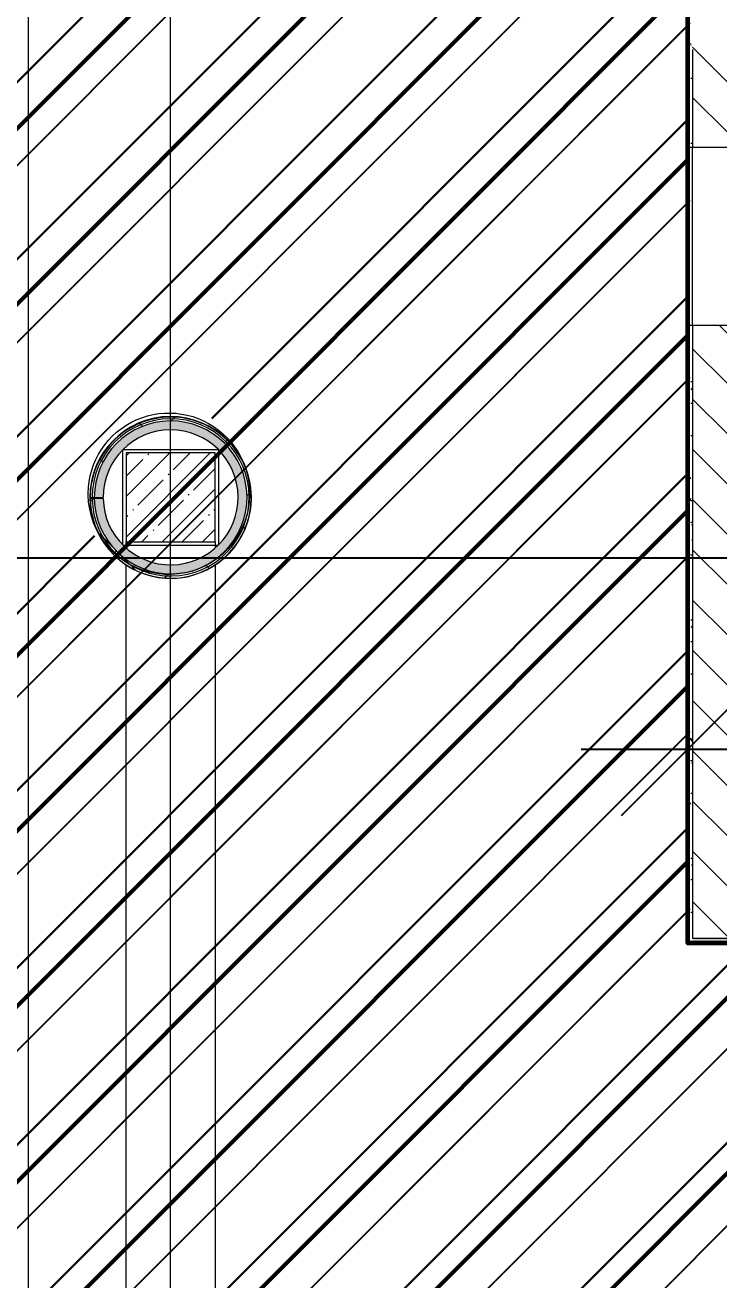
# Model space of a CAD drawing. Header units: millimetres. Extents: x -213911 to 415037, y -3642 to 107391.
# Drawn here: x 47705 to 51613, y 18460 to 25522 of the extents above; entities that cross this region are included whole.
import ezdxf

# ---------------------------------------------------------------- set-up
doc = ezdxf.new("R2010")
doc.units = ezdxf.units.MM
for name, color, linetype, lineweight in [('2)CF1', 5, 'Continuous', 30), ('5.5) Перег WD5', 3, 'Continuous', 40), ('7.20) Демонтаж монтаж', 5, 'Continuous', 60), ('7.4) Одноур. пот. с утеплителем.', 6, 'Continuous', 50), ('7.5.2) Окраска опуска белая', 220, 'Continuous', 60), ('A-AREA-BNDY', 7, 'Continuous', 5), ('A-FLOR', 7, 'Continuous', 9), ('A-WALL', 7, 'Continuous', 5), ('I-WALL', 7, 'Continuous', 5), ('S-COLS', 7, 'Continuous', 9), ('S-COLS-1', 7, 'Continuous', 5), ('Оси', 7, 'Continuous', 9)]:
    doc.layers.add(name, color=color, linetype=linetype, lineweight=lineweight)
doc.layers.add('3) CF3 монтаж', color=152, linetype='Continuous')
doc.layers.add('A-WALL-1', color=9, linetype='Continuous', lineweight=5, true_color=0x808080)
doc.layers.add('A-WALL-FNSH-1', color=9, linetype='Continuous', lineweight=5, true_color=0x808080)
doc.styles.add('ISOCPEUR_1', font='isocpeur.ttf', dxfattribs={"height": 350})
doc.styles.add('ISOCPEUR_4', font='isocpeur.ttf', dxfattribs={"width": 0.9, "height": 1000})
doc.styles.get("Standard").update_dxf_attribs({"font": 'arial.ttf'})
doc.dimstyles.new('ISO-2_0_0_9К_Средний_округл2', dxfattribs={"dimscale": 304.8, "dimtxt": 199.196235, "dimasz": 0.492126, "dimexe": 0.393701, "dimexo": 0, "dimgap": 0, "dimtad": 1, "dimdec": 0, "dimrnd": 10, "dimzin": 0, "dimdsep": 46, "dimtxsty": 'ISOCPEUR_1', "dimblk1": 'OBLIQUE', "dimblk2": 'OBLIQUE', "dimsah": 1, "dimcen": 0.09, "dimdle": 0.393701, "dimazin": 0, "dimtfac": 1, "dimtdec": 4, "dimtix": 1, "dimtmove": 0, "dimatfit": 3, "dimfxl": 1, "dimtvp": 1, "dimtolj": 1, "dimtzin": 0, "dimarcsym": 2})
doc.dimstyles.new('ISO-2_0_0_9К_Средний_округл2_1', dxfattribs={"dimscale": 304.8, "dimtxt": 995.981176, "dimasz": 2.46063, "dimexe": 1.968504, "dimexo": 0, "dimgap": 0, "dimtad": 1, "dimdec": 0, "dimrnd": 10, "dimzin": 0, "dimdsep": 46, "dimtxsty": 'ISOCPEUR_4', "dimblk1": 'OBLIQUE', "dimblk2": 'OBLIQUE', "dimsah": 1, "dimcen": 0.09, "dimdle": 1.968504, "dimazin": 0, "dimtfac": 1, "dimtdec": 4, "dimtix": 1, "dimtmove": 0, "dimatfit": 3, "dimfxl": 1, "dimtvp": 1, "dimtolj": 1, "dimtzin": 0, "dimarcsym": 2})
pattern_1 = [(0, (64.7, -136.06), (243.84, 60.96), [20.117, -162.763, 20.117, -162.763, -975.36]), (0, (64.7, -136.06), (243.84, 60.96), [-365.76, 20.117, -345.643, 20.117, -162.763, -426.72]), (0, (64.7, -136.06), (243.84, 60.96), [-914.4, 20.117, -101.803, 20.117, -284.683]), (120, (156.14, -105.58), (-174.71291, 180.691634), [20.117, -162.763, 20.117, -162.763, -975.36]), (120, (156.14, -105.58), (-174.71291, 180.691634), [-365.76, 20.117, -345.643, 20.117, -162.763, -426.72]), (120, (156.14, -105.58), (-174.71291, 180.691634), [-914.4, 20.117, -101.803, 20.117, -284.683]), (240, (186.62, 16.34), (-69.12709, -241.651634), [20.117, -162.763, 20.117, -162.763, -975.36]), (240, (186.62, 16.34), (-69.12709, -241.651634), [-365.76, 20.117, -345.643, 20.117, -162.763, -426.72]), (240, (186.62, 16.34), (-69.12709, -241.651634), [-914.4, 20.117, -101.803, 20.117, -284.683])]
pattern_2 = [(45, (64.7, -136.06), (-212.132, 212.132), []), (135, (64.7, -136.06), (-212.132, -212.132), [])]

# ---------------------------------------------------------------- blocks, each defined once
blk = doc.blocks.new('BSC_Колонна _Прямоугольная - 500х500-V89-Объем проектирования 1 этажа')
at = {"layer": 'S-COLS-1'}
h = blk.add_hatch(dxfattribs=at)
h.set_pattern_fill('FP_107', color=256, style=0, pattern_type=2)
h.set_pattern_definition([(45, (-48460, -23000), (-114.04925, 114.04925), []), (45, (-48345.95, -23000), (-114.04925, 114.04925), [201.613, -40.323, 6.706, -33.617])])
h.paths.add_polyline_path([(214.9, -250), (250, -250), (250, 250), (-250, 250), (-250, -250), (188.6, -250)])
for p, q in [((250, 250), (-250, 250)), ((-250, 250), (-250, -250)), ((250, -250), (250, 250)), ((-250, -250), (250, -250))]:
    blk.add_line(p, q, dxfattribs=at)
blk = doc.blocks.new('_Oblique')
at = {"color": 0, "linetype": 'ByBlock', "lineweight": -2}
blk.add_line((-0.5, -0.5), (0.5, 0.5), dxfattribs=at)
blk = doc.blocks.new('*D2019')
at = {"layer": '5.5) Перег WD5', "color": 0, "lineweight": -2, "transparency": 16777216}
for p, q in [((34274.7, 22501.5), (34274.7, 22643.4)), ((34604.7, 22501.5), (34604.7, 22643.4)), ((34154.7, 22523.4), (34604.7, 22523.4)), ((34604.7, 22523.4), (87153.3, 22523.4))]:
    blk.add_line(p, q, dxfattribs=at)
at = {"layer": 'Defpoints', "color": 0, "transparency": 16777216}
for p in [(34274.7, 22501.5), (34604.7, 22523.4), (34604.7, 22501.5)]:
    blk.add_point(p, dxfattribs=at)
at = {"layer": '5.5) Перег WD5', "color": 0, "lineweight": -2, "transparency": 16777216, "xscale": 304.8, "yscale": 304.8, "zscale": 304.8, "rotation": 180}
blk.add_blockref('_Oblique', (34274.7, 22523.4), dxfattribs=at)
at = {"layer": '5.5) Перег WD5', "color": 0, "lineweight": -2, "transparency": 16777216, "xscale": 304.8, "yscale": 304.8, "zscale": 304.8}
blk.add_blockref('_Oblique', (34604.7, 22523.4), dxfattribs=at)
at = {"layer": '5.5) Перег WD5', "color": 0, "lineweight": 25, "transparency": 16777216, "insert": (86593.3, 22990.1), "char_height": 350, "width": 455.087, "attachment_point": 1, "line_spacing_factor": 1.149209, "style": 'ISOCPEUR_1'}
blk.add_mtext('\\A1;330', dxfattribs=at)
blk = doc.blocks.new('*D2167')
at = {"layer": '7.4) Одноур. пот. с утеплителем.', "color": 0, "lineweight": -2, "transparency": 16777216}
for p, q in [((51436.7, 20355.9), (51436.7, 22047.3)), ((57966.7, 20355.9), (57966.7, 22047.3)), ((50836.7, 21447.3), (58566.7, 21447.3))]:
    blk.add_line(p, q, dxfattribs=at)
at = {"layer": 'Defpoints', "color": 0, "transparency": 16777216}
for p in [(57966.7, 21447.3), (51436.7, 20355.9), (57966.7, 20355.9)]:
    blk.add_point(p, dxfattribs=at)
at = {"layer": '7.4) Одноур. пот. с утеплителем.', "color": 0, "lineweight": -2, "transparency": 16777216, "xscale": 750, "yscale": 750, "zscale": 750, "rotation": 180}
blk.add_blockref('_Oblique', (51436.7, 21447.3), dxfattribs=at)
at = {"layer": '7.4) Одноур. пот. с утеплителем.', "color": 0, "lineweight": -2, "transparency": 16777216, "xscale": 750, "yscale": 750, "zscale": 750}
blk.add_blockref('_Oblique', (57966.7, 21447.3), dxfattribs=at)
at = {"layer": '7.4) Одноур. пот. с утеплителем.', "color": 0, "lineweight": 25, "transparency": 16777216, "insert": (54701.7, 21947.3), "char_height": 1000, "attachment_point": 5, "style": 'ISOCPEUR_4'}
blk.add_mtext('\\A1;6530', dxfattribs=at)
blk = doc.blocks.new('*D2168')
at = {"layer": '7.4) Одноур. пот. с утеплителем.', "color": 0, "lineweight": -2, "transparency": 16777216}
for p, q in [((57340.3, 19755.9), (57340.3, 26942.9)), ((51436.7, 26342.9), (57940.3, 26342.9)), ((57966.7, 20355.9), (56740.3, 20355.9))]:
    blk.add_line(p, q, dxfattribs=at)
at = {"layer": 'Defpoints', "color": 0, "transparency": 16777216}
for p in [(51436.7, 26342.9), (57340.3, 26342.9), (57966.7, 20355.9)]:
    blk.add_point(p, dxfattribs=at)
at = {"layer": '7.4) Одноур. пот. с утеплителем.', "color": 0, "lineweight": -2, "transparency": 16777216, "xscale": 750, "yscale": 750, "zscale": 750}
for p, rotation in [((57340.3, 26342.9), 90), ((57340.3, 20355.9), 270)]:
    blk.add_blockref('_Oblique', p, dxfattribs=dict(at, rotation=rotation))
at = {"layer": '7.4) Одноур. пот. с утеплителем.', "color": 0, "lineweight": 25, "transparency": 16777216, "insert": (56840.3, 23349.4), "char_height": 1000, "attachment_point": 5, "rotation": 90, "style": 'ISOCPEUR_4'}
blk.add_mtext('\\A1;5990', dxfattribs=at)

msp = doc.modelspace()

# ---------------------------------------------------------------- hatches: boundary and pattern name
at = {"layer": 'I-WALL'}
h = msp.add_hatch(dxfattribs=at)
h.set_pattern_fill('FP_23', color=256, style=0, pattern_type=2)
h.set_pattern_definition([(135, (64.7, -136.06), (-141.42136, -141.42136), [])])
h.paths.add_polyline_path([(51464.7, 20383.9), (51664.7, 20383.9), (51664.7, 23833.9), (51464.7, 23833.9), (51464.7, 20385.6)])
h.paths.add_polyline_path([(51464.7, 24833.9), (51664.7, 24833.9), (51664.7, 25413.9), (51464.7, 25413.9), (51464.7, 25296.2)])
h.paths.add_polyline_path([(51464.7, 26363.9), (51664.7, 26363.9), (51664.7, 26763.9), (51464.7, 26763.9), (51464.7, 26369.9)])
h = msp.add_hatch(dxfattribs=at)
h.set_pattern_fill('FP_191', color=256, style=0, pattern_type=2)
h.set_pattern_definition(pattern_1)
h.paths.add_polyline_path([(51464.7, 20363.9), (51464.7, 23833.9), (51444.7, 23833.9), (51444.7, 20363.9)])
h.paths.add_polyline_path([(51464.7, 24833.9), (51464.7, 25383.9), (51456.7, 25383.9), (51456.7, 25413.9), (51444.7, 25413.9), (51444.7, 24833.9)])
h = msp.add_hatch(dxfattribs=at)
h.set_pattern_fill('FP_192', color=256, style=0, pattern_type=2)
h.set_pattern_definition(pattern_2)
h.paths.add_polyline_path([(48493.7, 22410), (48570.6, 22411.4), (48646.2, 22425.8), (48723.2, 22455.6), (48784.6, 22491.5), (48839, 22535.7), (48894.1, 22600.7), (48929.9, 22659.5), (48957.9, 22726.3), (48974.6, 22798.8), (48978.6, 22880.3), (48970.3, 22952.3), (48950.5, 23022.6), (48919.3, 23089.4), (48877.5, 23150.6), (48826.1, 23204.2), (48766.2, 23249.1), (48700.8, 23283.1), (48630.1, 23306.2), (48556.6, 23317.6), (48481.6, 23316.6), (48401.2, 23301.1), (48333.7, 23276.3), (48269.5, 23240), (48212.4, 23194.3), (48159, 23133.4), (48119.1, 23068.2), (48093.1, 23006.8), (48075.7, 22936.6), (48071.3, 22863.9), (48082.2, 22863.9), (48088.6, 22938.8), (48107.3, 23010.9), (48138.1, 23079.1), (48179.8, 23141.2), (48239.8, 23201.5), (48298.1, 23243.4), (48369.4, 23277.4), (48432.4, 23296.5), (48504.5, 23305.9), (48585.8, 23301.6), (48651.9, 23287.8), (48732, 23253.9), (48785.4, 23221.5), (48849.1, 23163.7), (48893.4, 23107.5), (48928.3, 23044.3), (48953.8, 22969), (48965.3, 22904.4), (48965.2, 22826.3), (48952.8, 22753.2), (48927.9, 22682.5), (48887.9, 22612.5), (48837.8, 22552.6), (48780.6, 22504.1), (48719.9, 22467.6), (48656.1, 22441.7), (48585.2, 22425.7), (48511.5, 22421.7), (48437.9, 22430), (48360.6, 22453.5), (48292.7, 22487.8), (48228.4, 22536.5), (48179.6, 22588.2), (48139.3, 22647.7), (48108.8, 22714.1), (48089.2, 22789.2), (48082.3, 22855.5), (48069.8, 22855.3), (48078, 22778.5), (48102.3, 22697.1), (48129.8, 22640.2), (48170.9, 22577.9), (48223.9, 22522.8), (48287.3, 22476.3), (48351.2, 22443.6), (48425, 22420.4), (48493.1, 22410.1)])
h.paths.add_polyline_path([(48095.4, 23008.8), (48095.4, 23011.2), (48095.5, 23009.2)])
h.paths.add_polyline_path([(48125.1, 23077), (48125.4, 23079.4), (48125.5, 23077.7)])
h.paths.add_polyline_path([(48165.5, 23139.4), (48166.2, 23141.7), (48166.2, 23140.2)])
h.paths.add_polyline_path([(48825.3, 23203.2), (48821.4, 23205), (48814.5, 23211.4)])
h.paths.add_polyline_path([(48764.6, 23248.3), (48760, 23249.5), (48763.1, 23249.1)])
h.paths.add_polyline_path([(48697.5, 23282.6), (48692.6, 23283.1), (48681.7, 23287.8)])
h = msp.add_hatch(dxfattribs=at)
h.set_pattern_fill('FP_192', color=256, style=0, pattern_type=2)
h.set_pattern_definition(pattern_2)
h.paths.add_polyline_path([(48512.3, 22421.6), (48594.1, 22427.5), (48659.9, 22442.6), (48739.7, 22478.2), (48792.2, 22511.4), (48854.5, 22570.1), (48897.8, 22627.2), (48931.6, 22691.1), (48954, 22756.9), (48966, 22830.7), (48964.2, 22911.3), (48947.5, 22991.3), (48920.2, 23060.4), (48889.4, 23114.6), (48833, 23180.2), (48776.5, 23226.9), (48712.3, 23263.9), (48648.3, 23288.5), (48565.7, 23303.6), (48496.3, 23304.9), (48421.1, 23293.5), (48358.2, 23273.9), (48287, 23236.6), (48223.9, 23187.4), (48174.6, 23133.4), (48135.3, 23073.1), (48106.2, 23006.8), (48088.4, 22936.6), (48082.2, 22863.9), (48094.7, 22863.9), (48101.4, 22938.5), (48121, 23010.9), (48153.1, 23079.1), (48197.1, 23141.2), (48239.8, 23186), (48310.1, 23235.5), (48362.9, 23262.3), (48432.4, 23283.9), (48504.5, 23293.5), (48578.6, 23290.4), (48651.9, 23274.4), (48721.5, 23245.7), (48785.4, 23205), (48833, 23163.7), (48879.1, 23107.5), (48919.3, 23032.6), (48939.9, 22975.9), (48952.8, 22901.5), (48952.8, 22827.4), (48940.9, 22756.9), (48918.4, 22691.1), (48883.7, 22627.2), (48837.8, 22569.4), (48774.7, 22515.1), (48713.3, 22478.4), (48644.6, 22451.9), (48585.2, 22438.2), (48512.3, 22434.1), (48429.2, 22445.5), (48366.1, 22464.7), (48298.7, 22498.8), (48237.9, 22544.7), (48194.8, 22588.2), (48153, 22647.7), (48121.7, 22714.1), (48102.3, 22783.4), (48094.8, 22855.7), (48082.3, 22855.5), (48090, 22781.1), (48110.4, 22708.6), (48143.1, 22640.2), (48194.8, 22570.5), (48246, 22521.2), (48309.6, 22478.2), (48370.6, 22449.5), (48440.4, 22429.7), (48511.5, 22421.7)])
msp.add_hatch(color=256, dxfattribs=at).paths.add_polyline_path([(48512.7, 22434.1), (48585.2, 22438.2), (48656.1, 22454.5), (48730.3, 22487), (48784.6, 22521.4), (48838.6, 22570.1), (48887.9, 22635), (48918.4, 22691.1), (48941.9, 22759.9), (48953.5, 22833.6), (48950.5, 22916.9), (48939.9, 22975.9), (48915.1, 23044.3), (48877.5, 23109.5), (48826.1, 23169.6), (48766.7, 23218.3), (48715.9, 23249.1), (48648.3, 23275.8), (48577.1, 23290.7), (48504.5, 23293.5), (48432.4, 23283.9), (48362.9, 23262.3), (48298.1, 23229.4), (48230.5, 23176.3), (48189.6, 23133.4), (48149, 23073.1), (48119.1, 23006.8), (48100.8, 22936.4), (48096.1, 22863.9), (48144.8, 22864.7), (48150.8, 22931.6), (48168.8, 22997.1), (48198.2, 23058.3), (48239.8, 23115.1), (48287, 23160.4), (48343.5, 23198), (48409.1, 23225.6), (48482.3, 23240.8), (48539.9, 23243.6), (48607.2, 23234.9), (48672, 23214.2), (48739.8, 23176.3), (48791.1, 23133.9), (48833, 23085.4), (48865.7, 23031.6), (48890.1, 22968.2), (48902.8, 22901.5), (48902.8, 22829.8), (48887.9, 22755.3), (48868.8, 22702.8), (48834.7, 22644.1), (48784.6, 22587.6), (48738, 22549.4), (48678.6, 22516.5), (48614.3, 22494.7), (48547.1, 22484.6), (48479.2, 22486.7), (48412.8, 22500.8), (48346.2, 22528.9), (48292.7, 22563), (48239.2, 22613.9), (48201.9, 22663.4), (48171.4, 22724), (48152.1, 22789.2), (48144.8, 22856.7), (48094.8, 22855.7), (48102.3, 22783.4), (48126.6, 22703.4), (48154.9, 22645.1), (48200.8, 22582.1), (48254.7, 22530.3), (48305.1, 22494.2), (48370.6, 22462.5), (48440.4, 22442.3), (48481.8, 22437.6)])
h = msp.add_hatch(color=256, dxfattribs=at)
h.paths.add_polyline_path([(48950.7, 23018.1), (48951.3, 23019.3), (48950.6, 23018.4)])
h.paths.add_polyline_path([(48919.5, 23085.7), (48919.3, 23087.8), (48919.4, 23085.9)])
h.paths.add_polyline_path([(48877.7, 23147.2), (48877.5, 23149), (48877.6, 23147.4)])
h = msp.add_hatch(color=256, dxfattribs=at)
h.paths.add_polyline_path([(48492.4, 22409.1), (48587, 22413.4), (48649.1, 22425.8), (48723.2, 22454.4), (48784.6, 22490.2), (48847.8, 22544.1), (48894.1, 22598.9), (48930.1, 22657.5), (48927.9, 22654.9), (48883.7, 22586.1), (48836.9, 22533.6), (48771.1, 22482.5), (48710.7, 22449.1), (48637.1, 22423.5), (48567.9, 22411), (48481.8, 22411.8), (48486.6, 22410)])
h.paths.add_polyline_path([(48417.9, 22420.7), (48417.6, 22421.8), (48337.1, 22450.4), (48274.7, 22484.6), (48219, 22527.4), (48163.8, 22588.2), (48125, 22647.7), (48127.9, 22641.4), (48170.5, 22578.2), (48223.9, 22522.3), (48287.3, 22475.6), (48348.4, 22443.7), (48417.9, 22420.7)])
h.paths.add_polyline_path([(48097.5, 22708.5), (48098.4, 22709), (48091.5, 22729.1), (48097.3, 22709)])
h.paths.add_polyline_path([(48078.1, 22780.7), (48079, 22781.1), (48078, 22781.1)])
h.paths.add_polyline_path([(48070.7, 22855.3), (48071.7, 22855.5), (48070.7, 22855.5)])
h = msp.add_hatch(dxfattribs=at)
h.set_pattern_fill('FP_191', color=256, style=0, pattern_type=2)
h.set_pattern_definition(pattern_1)
h.paths.add_polyline_path([(57994.7, 20363.9), (57994.7, 20383.9), (51464.7, 20383.9), (51464.7, 20363.9), (57974.7, 20363.9)])

# ---------------------------------------------------------------- linework, layer by layer
at = {"layer": 'A-AREA-BNDY', "flags": 128}
msp.add_lwpolyline([(48947.9, 22746, -0.000605), (48947.5, 22745, -0.850178), (48060.3, 22878.8, -0.00357), (48060.3, 22885.3, -0.001199), (48060.3, 22887.5, -1.163466)], format="xyb", close=True, dxfattribs=at)
at = {"layer": 'A-FLOR'}
for p, q in [((51456.7, 25413.9), (51444.7, 25413.9)), ((48254.7, 22598.1), (48254.7, 23129.4)), ((48259.4, 23133.9), (48791.1, 23133.9)), ((48794.7, 23129.9), (48794.7, 22597.3)), ((48274.7, 22579.6), (48274.7, 22613.9)), ((48274.7, 22613.9), (48774.7, 22613.9)), ((48774.7, 22613.9), (48774.7, 22579.5)), ((48791.9, 22593.9), (48259.2, 22593.9)), ((48274.7, 17263.8), (48274.7, 22483.5)), ((48774.7, 22483.4), (48774.7, 17263.9))]:
    msp.add_line(p, q, dxfattribs=at)
at = {"layer": 'A-WALL'}
for p, q in [((51444.7, 23833.9), (55914.7, 23833.9)), ((57974.7, 20363.9), (51444.7, 20363.9)), ((51464.7, 20383.9), (57994.7, 20383.9))]:
    msp.add_line(p, q, dxfattribs=at)
for radius in [442.5, 430]:
    msp.add_arc((48524.7, 22863.9), radius, 181.09218, 180, dxfattribs=at)
at = {"layer": 'A-WALL-1'}
for p, q in [((51444.7, 25413.9), (51444.7, 24833.9)), ((51464.7, 25383.9), (51464.7, 24833.9)), ((51444.7, 24833.9), (51664.7, 24833.9)), ((51444.7, 23833.9), (51444.7, 20363.9)), ((51464.7, 23833.9), (51464.7, 20383.9)), ((48069.7, 22863.9), (48144.7, 22863.9)), ((48144.8, 22856.7), (48069.8, 22855.3))]:
    msp.add_line(p, q, dxfattribs=at)
for radius in [455, 380]:
    msp.add_arc((48524.7, 22863.9), radius, 181.09218, 180, dxfattribs=at)
at = {"layer": 'A-WALL-FNSH-1'}
for p, q in [((51444.7, 25413.9), (51436.7, 25413.9)), ((51436.7, 25413.9), (51436.7, 24833.9)), ((51436.7, 24833.9), (51444.7, 24833.9)), ((51444.7, 23833.9), (51436.7, 23833.9)), ((51436.7, 23833.9), (51436.7, 20355.9)), ((48957.7, 22724.3), (48956.8, 22724.6)), ((48957.1, 22725.7), (48958.1, 22725.4)), ((51436.7, 20355.9), (57966.7, 20355.9))]:
    msp.add_line(p, q, dxfattribs=at)
for radius, start, end in [(454.6, 342.44167, 179.99861), (453.6, 342.44167, 179.99861), (454.6, 180, 342.30156), (453.6, 180, 342.30156)]:
    msp.add_arc((48524.7, 22862.5), radius, start, end, dxfattribs=at)
at = {"layer": 'I-WALL'}
for p, q in [((51436.7, 23833.9), (51436.7, 24833.9)), ((51444.7, 23833.9), (51444.7, 24833.9)), ((51464.7, 23833.9), (51464.7, 24833.9))]:
    msp.add_line(p, q, dxfattribs=at)
at = {"layer": 'Оси'}
for points in [[(47724.7, -2042.3), (47724.7, 2957.7), (47724.7, 22262), (47724.7, 27262)], [(49080, -2042.3), (49080, -1322.8), (48524.7, -759.5), (48524.7, 4240.5), (48524.7, 22262), (48524.7, 27262)]]:
    msp.add_lwpolyline(points, dxfattribs=at)

# ---------------------------------------------------------------- block references
at = {"layer": 'S-COLS'}
msp.add_blockref('BSC_Колонна _Прямоугольная - 500х500-V89-Объем проектирования 1 этажа', (48524.7, 22863.9), dxfattribs=at)

# ---------------------------------------------------------------- texts
at = {"insert": (49691.6, 22162.3), "char_height": 333, "attachment_point": 1, "bg_fill": 3, "box_fill_scale": 1.5, "bg_fill_color": 256, "bg_fill_transparency": 0}
msp.add_mtext_dynamic_manual_height_columns('\\pxt19; ', width=189.268, gutter_width=912.9, heights=[2.55], dxfattribs=at)

# ---------------------------------------------------------------- dimensions: what is measured, and where the dimension line sits
at = {"layer": '5.5) Перег WD5', "color": 18, "lineweight": 25, "true_color": 0x000000}
dim = msp.add_linear_dim(base=(34604.7, 22523.4), p1=(34274.7, 22501.5), p2=(34604.7, 22501.5), dimstyle='ISO-2_0_0_9К_Средний_округл2', override={"dimasz": 1, "dimpost": '<>', "dimtxsty": 'ISOCPEUR_1', "dimfxl": 330}, dxfattribs=at)
dim.commit()
dim.dimension.update_dxf_attribs({"geometry": '*D2019', "text_midpoint": (86820.8, 22523.4), "dimtype": 160})
at = {"layer": '7.4) Одноур. пот. с утеплителем.', "color": 18, "lineweight": 25, "true_color": 0x000000}
dim = msp.add_linear_dim(base=(57340.3, 26342.9), p1=(57966.7, 20355.9), p2=(51436.7, 26342.9), angle=90, dimstyle='ISO-2_0_0_9К_Средний_округл2_1', override={"dimpost": '<>'}, dxfattribs=at)
dim.commit()
dim.dimension.update_dxf_attribs({"geometry": '*D2168', "text_midpoint": (56840.3, 23349.4)})
dim = msp.add_linear_dim(base=(57966.7, 21447.3), p1=(51436.7, 20355.9), p2=(57966.7, 20355.9), dimstyle='ISO-2_0_0_9К_Средний_округл2_1', override={"dimpost": '<>'}, dxfattribs=at)
dim.commit()
dim.dimension.update_dxf_attribs({"geometry": '*D2167', "text_midpoint": (54701.7, 21947.3)})

# ---------------------------------------------------------------- next in the draw order: hatches: boundary and pattern name
at = {"layer": '2)CF1'}
h = msp.add_hatch(dxfattribs=at)
h.set_pattern_fill('ANSI31', color=256, scale=222)
h.set_pattern_definition([(45, (42224.7, 26743.94), (-498.404, 498.404), [])])
h.paths.add_polyline_path([(54824.7, 12184.4), (54834.7, 11783.9), (56620, 11784.9), (56620, 15695.7), (57414.7, 15695.7), (57386.7, 18691.9), (57966.7, 18821.5), (57966.7, 20355.9), (51436.7, 20355.9), (51436.7, 26313.9), (50903.7, 26313.9), (50903.7, 26722.9), (48844.7, 26743.9), (48845.7, 26343.4), (47749.7, 26343.4), (47724.7, 26363.9), (47703.7, 26742.9), (42845.7, 26742.9), (42845.7, 26363.9), (42465.7, 26343.9), (42465.7, 26063.9), (42224.7, 26038.9), (42224.7, 24363.9), (42444.7, 24363.9), (42527.9, 23183.9), (42845.7, 23184.9), (42845.7, 21962.9), (42465.7, 21962.9), (42465.7, 20164.9), (42824.7, 20164.9), (42845.7, 19563.9), (42465.7, 19562.9), (42465.7, 17764.9), (42845.7, 17764.9), (42845.7, 16542.9), (42465.7, 16542.9), (42465.7, 14971.9), (45995.7, 14966.4), (46024.7, 11803.9), (48203.7, 11773.9), (48203.7, 11784.9), (48845.7, 11784.9), (48895.7, 11803.9), (51723.7, 11803.9), (51723.7, 11774.4), (52422.4, 11795.4), (52378.6, 11763.9), (54214.7, 11783.9), (54214.7, 12225.4), (54832.7, 12225.4)])
edge = h.paths.add_edge_path(flags=16)
edge.add_arc((48509.6, 16886.5), 491.7, 0, 360)
edge = h.paths.add_edge_path(flags=16)
edge.add_arc((54504.8, 16876.5), 491.7, 0, 360)
edge = h.paths.add_edge_path(flags=16)
edge.add_arc((48534.1, 22870.2), 491.7, 0, 360)
h.paths.add_polyline_path([(45995.7, 13523.9), (56612, 13523.9), (56612, 11784.9), (45995.7, 11784.9)], flags=17)
at = {"layer": '3) CF3 монтаж'}
h = msp.add_hatch(dxfattribs=at)
h.set_pattern_fill('ANSI31', color=256, scale=222)
h.paths.add_polyline_path([(45500.9, 10997.9), (45500.9, 13517.9), (46002.9, 13517.9), (46002.9, 11796.9), (48210.9, 11796.9), (48210.9, 12177.9), (48852.9, 12177.9), (48852.9, 11796.9), (51780.9, 11796.9), (51780.9, 12177.9), (56619.1, 12177.9), (56619.1, 15688.7), (57393.9, 15688.7), (57393.9, 18684.9), (57980.9, 18684.9), (57980.9, 20355.9), (51850.9, 20355.2), (51715.7, 20318.8), (51715.6, 20355.9), (51450.9, 20355.9), (51450.9, 20619.7), (51414.5, 20619.7), (51450.9, 20754.9), (51450.9, 26334.9), (50910.9, 26334.9), (50910.9, 26715.9), (48852.9, 26715.9), (48852.9, 26335.9), (47710.9, 26335.9), (47710.9, 26735.9), (42852.9, 26735.9), (42852.9, 26335.9), (42472.9, 26335.9), (42472.9, 23177.9), (42852.9, 23177.9), (42852.9, 16535.9), (42472.9, 16535.9), (42472.9, 14960.4), (46002.9, 14960.4), (46002.9, 14579.5), (45500.9, 14579.5), (45500.9, 14838.4), (42852.9, 14838.4), (42852.9, 10997.9), (44140.1, 10997.9)])
h.paths.add_polyline_path([(48496.8, 16423.3), (48416.5, 16437.3), (48351.5, 16459.2), (48279.8, 16498.7), (48223.3, 16543), (48173.6, 16596.8), (48132.8, 16658.6), (48101.9, 16728.8), (48083.6, 16798.9), (48076.9, 16873.7), (48151.9, 16874.2), (48159.9, 16801.3), (48177, 16741), (48206.9, 16679.9), (48249.8, 16622.8), (48296.8, 16578.4), (48353.8, 16541.2), (48416.5, 16514.9), (48482.9, 16500.1), (48550.9, 16497.4), (48618.3, 16506.9), (48682.9, 16528.2), (48742.7, 16560.8), (48795.7, 16603.4), (48840.3, 16654.9), (48874.9, 16713.4), (48898.6, 16777.2), (48910.5, 16844.2), (48909.8, 16914.9), (48897.9, 16979.2), (48873.7, 17042.8), (48838.7, 17101.1), (48793.8, 17152.3), (48740.4, 17194.6), (48680.5, 17226.7), (48615.7, 17247.6), (48548.2, 17256.6), (48480.3, 17253.4), (48413.9, 17238.2), (48347.6, 17208.8), (48294.7, 17173.8), (48245.5, 17126.7), (48205.6, 17071.6), (48176.1, 17010.3), (48158, 16944.7), (48151.6, 16876.9), (48076.9, 16877.1), (48083.1, 16951.7), (48101.9, 17025.4), (48131.6, 17093.3), (48172.6, 17156.1), (48223.4, 17211.4), (48282.6, 17257.6), (48351.4, 17294.3), (48426.4, 17319), (48496, 17330.3), (48568.6, 17330.4), (48649.4, 17315.9), (48713.7, 17294), (48783.5, 17255.6), (48842.8, 17208.6), (48890.2, 17157.4), (48931.4, 17094.7), (48961.8, 17026), (48980.4, 16953.3), (48986.9, 16878.5), (48981, 16803.7), (48960.5, 16725.5), (48932.9, 16662), (48889.2, 16595.7), (48840.3, 16542.5), (48776.5, 16493.9), (48716.7, 16461.1), (48645.8, 16436.4), (48571.8, 16423.7), (48499.3, 16423.3)], flags=16)
h.paths.add_polyline_path([(54809.9, 16598.9), (54253.9, 16598.9), (54253.9, 17154.9), (54809.9, 17154.9)], flags=16)
h.paths.add_polyline_path([(48727.3, 16626.9), (48281.9, 16626.9), (48281.9, 17126.9), (48781.9, 17126.9), (48781.9, 16626.9), (48742.7, 16626.9)], flags=16)
h.paths.add_polyline_path([(51451.1, 19954.9), (51414.8, 20090.1), (51487.3, 20090.2)], flags=16)
h.paths.add_polyline_path([(51186.1, 20318.5), (51050.9, 20354.7), (51186.1, 20391)], flags=16)
h.paths.add_polyline_path([(48500.9, 22403), (48426.8, 22414.2), (48355.6, 22437.4), (48289.2, 22472.1), (48226.6, 22520), (48176.5, 22573.1), (48135.1, 22634.4), (48104.1, 22702), (48084.5, 22774.1), (48077, 22848.2), (48118, 22849.7), (48117.3, 22856.9), (48076.9, 22856.9), (48083, 22931.6), (48101.4, 23004.2), (48131.4, 23072.9), (48176, 23139.7), (48222.9, 23190.9), (48281.9, 23237.1), (48350.7, 23274), (48420.5, 23297.9), (48492.3, 23310.2), (48567.2, 23310.5), (48641.1, 23298.6), (48712.1, 23274.7), (48781.9, 23236.6), (48841.3, 23189.9), (48888.8, 23139.1), (48930.3, 23076.7), (48961, 23008.3), (48980, 22935.9), (48986.9, 22861.3), (48981.4, 22786.5), (48961.2, 22707.8), (48934.4, 22644.8), (48890.8, 22577.9), (48841.8, 22524.1), (48781.9, 22477.1), (48720.1, 22442.7), (48647, 22416.9), (48575.8, 22404), (48503.4, 22403)], flags=16)
h.paths.add_polyline_path([(42852.7, 14838.4), (45486.7, 14838.4), (45486.7, 11011.9), (42852.7, 11011.9)], flags=17)
h.paths.add_polyline_path([(45995.7, 13523.9), (56612, 13523.9), (56612, 12163.9), (51774.7, 12163.9), (51773.7, 11784.9), (45994.7, 11784.9)], flags=16)
at = {"layer": '7.20) Демонтаж монтаж', "lineweight": 25}
h = msp.add_hatch(dxfattribs=at)
h.set_pattern_fill('ANSI31', color=256, scale=222)
h.paths.add_polyline_path([(45995.7, 14967.4), (56612, 14967.4), (56612, 15695.7), (57386.7, 15695.7), (57386.7, 18691.9), (57966.7, 18691.9), (57966.7, 20355.9), (51436.7, 20355.9), (51436.7, 26342.9), (50904.7, 26342.9), (50903.7, 26722.9), (48845.7, 26723.9), (48844.7, 26343.4), (47703.7, 26343.4), (47703.7, 26742.9), (42845.7, 26742.9), (42845.7, 26343.9), (42465.7, 26342.9), (42465.7, 23183.9), (42845.7, 23183.9), (42845.7, 21963.9), (42464.7, 21963.9), (42465.7, 20163.9), (42844.7, 20163.9), (42844.7, 19563.9), (42465.7, 19562.9), (42444.7, 17763.9), (42845.7, 17763.9), (42845.7, 16542.9), (42465.7, 16543.9), (42465.7, 14971.9)])
at = {"layer": '7.4) Одноур. пот. с утеплителем.'}
h = msp.add_hatch(dxfattribs=at)
h.set_pattern_fill('ANSI31', color=256, scale=220)
h.paths.add_polyline_path([(45995.7, 14967.4), (56612, 14967.4), (56612, 15695.7), (57386.7, 15695.7), (57386.7, 18691.9), (57966.7, 18691.9), (57966.7, 20355.9), (51436.7, 20355.9), (51436.7, 26342.9), (50904.7, 26342.9), (50903.7, 26722.9), (48845.7, 26723.9), (48844.7, 26343.4), (47703.7, 26343.4), (47703.7, 26742.9), (42845.7, 26742.9), (42845.7, 26343.9), (42465.7, 26342.9), (42465.7, 23183.9), (42845.7, 23183.9), (42845.7, 21963.9), (42464.7, 21963.9), (42465.7, 20163.9), (42844.7, 20163.9), (42844.7, 19563.9), (42465.7, 19562.9), (42444.7, 17763.9), (42845.7, 17763.9), (42845.7, 16542.9), (42465.7, 16543.9), (42465.7, 14971.9)])

# ---------------------------------------------------------------- next in the draw order: linework, layer by layer
msp.add_lwpolyline([(45995.7, 14967.4), (56612, 14967.4), (56612, 15695.7), (57386.7, 15695.7), (57386.7, 18691.9), (57966.7, 18691.9), (57966.7, 20355.9), (51436.7, 20355.9), (51436.7, 26342.9), (50904.7, 26342.9), (50903.7, 26722.9), (48845.7, 26723.9), (48844.7, 26343.4), (47703.7, 26343.4)], dxfattribs=at)
at = {"layer": '7.5.2) Окраска опуска белая'}
msp.add_lwpolyline([(45995.7, 14967.4), (56612, 14967.4), (56612, 15695.7), (57386.7, 15695.7), (57386.7, 18691.9), (57966.7, 18691.9), (57966.7, 20355.9), (51436.7, 20355.9), (51436.7, 26342.9), (50904.7, 26342.9), (50903.7, 26722.9), (48845.7, 26723.9), (48844.7, 26343.4), (47703.7, 26343.4)], dxfattribs=at)

doc.saveas('drawing.dxf')
